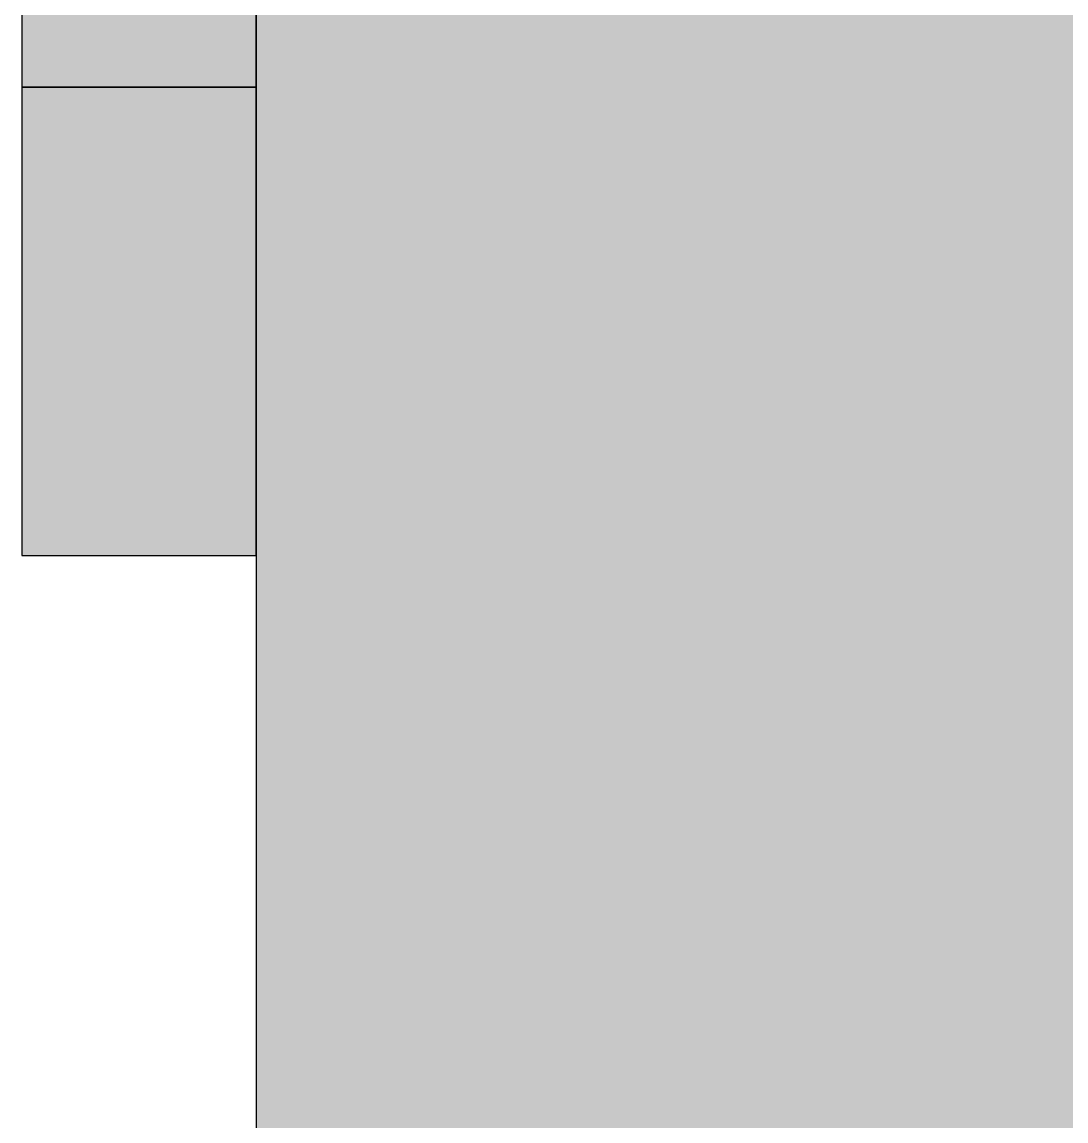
# Model space of a CAD drawing. Extents: x 8 to 21351, y 0 to 420.
# Drawn here: x 19423.184 to 19423.741, y 127.015 to 127.602 of the extents above; entities that cross this region are included whole.
import ezdxf

# ---------------------------------------------------------------- set-up
doc = ezdxf.new("R2010")
doc.units = 0

msp = doc.modelspace()

# ---------------------------------------------------------------- hatches: boundary and pattern name
for points in [[(19423.30858, 95.69178), (19423.80858, 95.69178), (19423.80858, 139.11684), (19423.30858, 139.11684)], [(19423.30858, 95.69178), (19423.80858, 95.69178), (19423.80858, 139.11684), (19423.30858, 139.11684)], [(19423.18358, 127.56682), (19423.30858, 127.56682), (19423.30858, 134.31683), (19423.18358, 134.31683)], [(19423.18358, 127.31682), (19423.30858, 127.31682), (19423.30858, 127.56682), (19423.18358, 127.56682)]]:
    msp.add_hatch(color=7).paths.add_polyline_path(points)
at = {"true_color": 0x2e2e2e}
for points in [[(19423.18358, 127.56682), (19423.30858, 127.56682), (19423.30858, 134.31683), (19423.18358, 134.31683)], [(19423.18358, 127.31682), (19423.30858, 127.31682), (19423.30858, 127.56682), (19423.18358, 127.56682)]]:
    msp.add_hatch(color=0, dxfattribs=at).paths.add_polyline_path(points)

# ---------------------------------------------------------------- linework, layer by layer
at = {"color": 7, "lineweight": 15}
for p, q in [((19423.30858, 139.11684), (19423.30858, 95.69178)), ((19423.18358, 127.56682), (19423.18358, 134.31683)), ((19423.18358, 127.31682), (19423.18358, 127.56682)), ((19423.30858, 127.31682), (19423.18358, 127.31682))]:
    msp.add_line(p, q, dxfattribs=at)
at = {"color": 7}
for points in [[(19423.30858, 95.69178), (19423.80858, 95.69178), (19423.80858, 139.11684), (19423.30858, 139.11684)], [(19423.30858, 95.69178), (19423.80858, 95.69178), (19423.80858, 139.11684), (19423.30858, 139.11684)], [(19423.18358, 127.56682), (19423.30858, 127.56682), (19423.30858, 134.31683), (19423.18358, 134.31683)], [(19423.18358, 127.31682), (19423.30858, 127.31682), (19423.30858, 127.56682), (19423.18358, 127.56682)]]:
    msp.add_lwpolyline(points, close=True, dxfattribs=at)
at = {"color": 0, "true_color": 0x2e2e2e}
for points in [[(19423.18358, 127.56682), (19423.30858, 127.56682), (19423.30858, 134.31683), (19423.18358, 134.31683)], [(19423.18358, 127.31682), (19423.30858, 127.31682), (19423.30858, 127.56682), (19423.18358, 127.56682)]]:
    msp.add_lwpolyline(points, close=True, dxfattribs=at)

doc.saveas('drawing.dxf')
